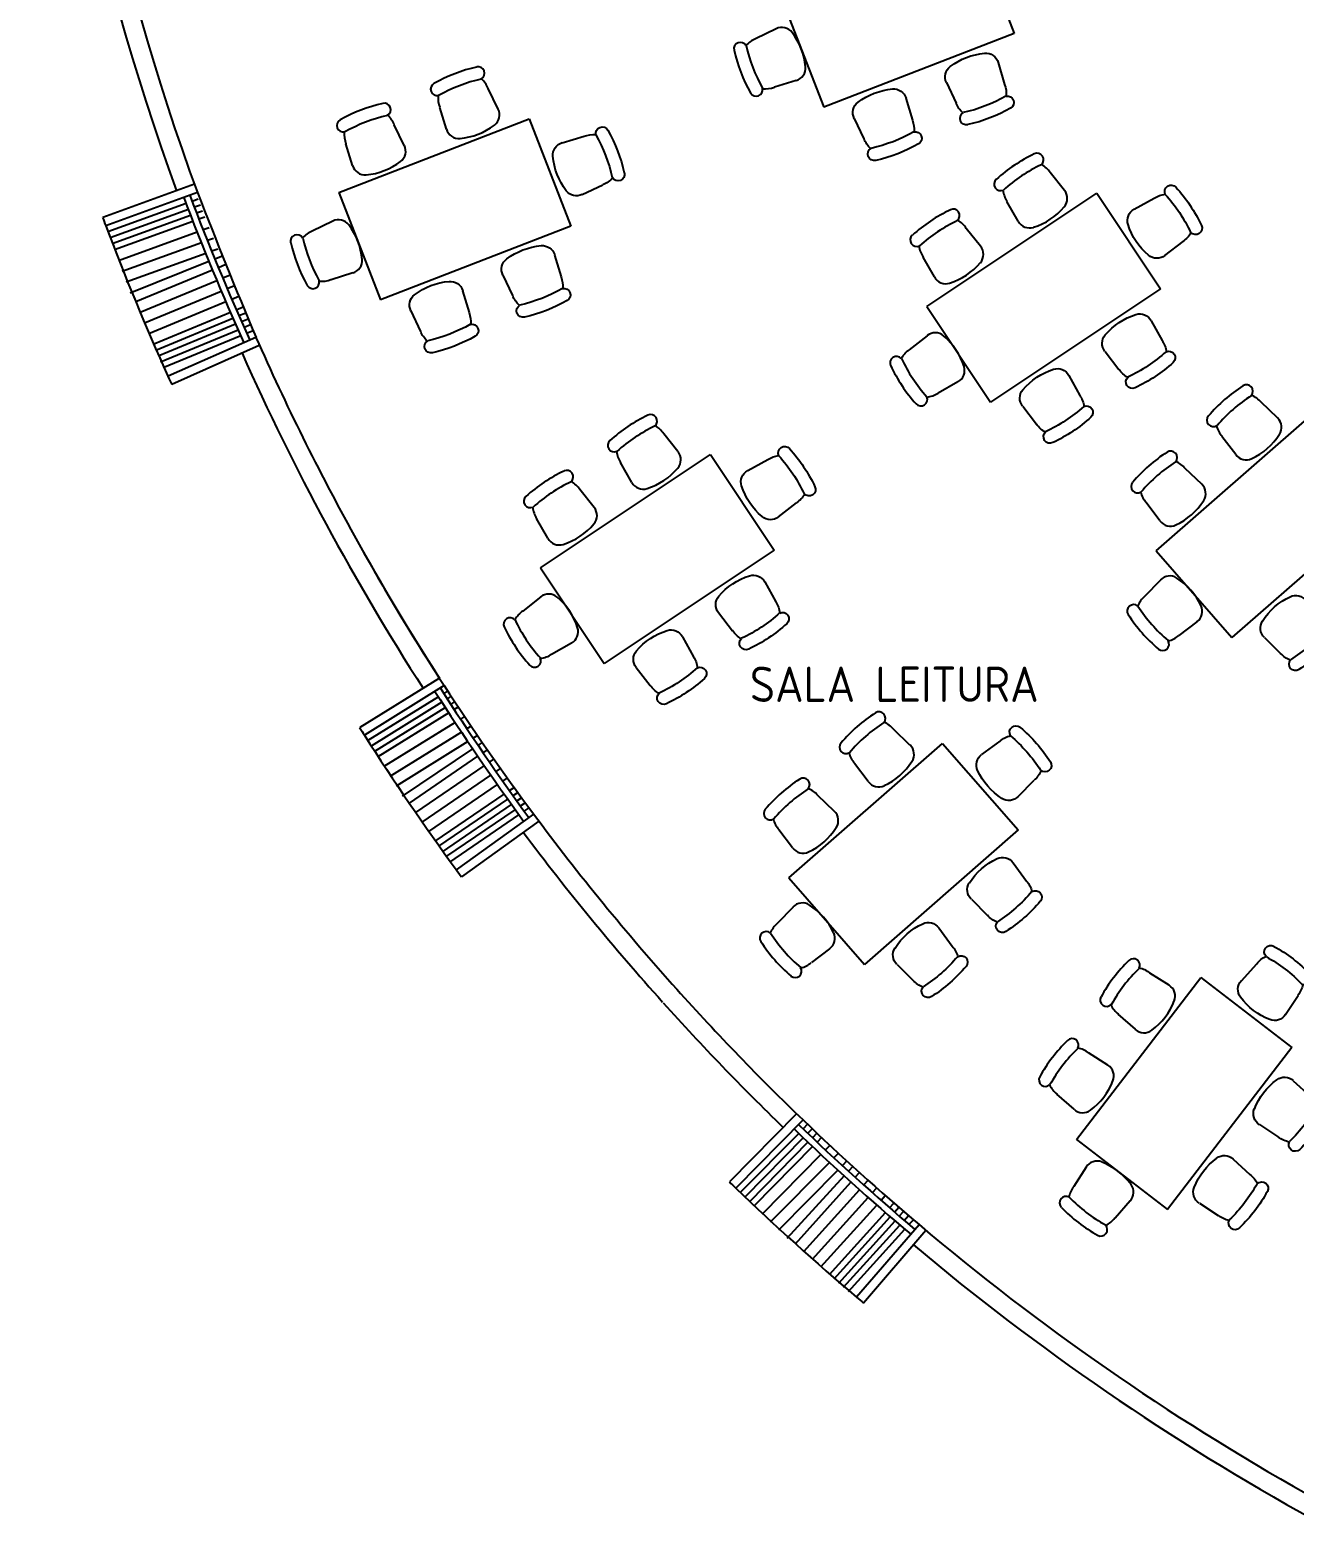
# Model space of a CAD drawing. Extents: x 115 to 1469, y 94 to 338.
# Drawn here: x 324.69 to 334.59, y 292.05 to 303.72 of the extents above; entities that cross this region are included whole.
import ezdxf

# ---------------------------------------------------------------- set-up
doc = ezdxf.new("R2010")
doc.units = 0
doc.layers.get('0').update_dxf_attribs({"linetype": 'CONTINUOUS'})
doc.layers.add('1', color=7, linetype='CONTINUOUS')
doc.layers.add('PAREDE', color=6, linetype='CONTINUOUS')
doc.styles.get("Standard").update_dxf_attribs({"font": 'ISOCP'})

# ---------------------------------------------------------------- blocks, each defined once
blk = doc.blocks.new('BBPSTG01')
for p, q in [((-0.127, 0.217), (-0.305, 0.202)), ((-0.127, -0.217), (-0.305, -0.205))]:
    blk.add_line(p, q)
for centre, radius, start, end in [((0.711, 0), 1.219, 171.5445, 188.4555), ((-0.445, 0.172), 0.0508, 8.4555, 171.5445), ((0.812, 0), 1.219, 171.5445, 188.4555), ((-0.305, -0.001), 0.203, 90, 116.2122), ((-0.118, 0.116), 0.102, 16.1087, 95), ((-0.521, 0), 0.521, 343.8913, 16.1087), ((-0.445, -0.172), 0.0508, 188.4555, 351.5445), ((-0.305, -0.001), 0.203, 243.618, 270), ((-0.118, -0.116), 0.102, 265, 343.8913)]:
    blk.add_arc(centre, radius, start, end)

msp = doc.modelspace()

# ---------------------------------------------------------------- linework, layer by layer
for p, q in [((332.076, 304.527), (332.401, 303.688)), ((330.584, 303.949), (330.909, 303.11)), ((332.401, 303.688), (330.909, 303.11)), ((327.11, 302.442), (328.602, 303.02)), ((328.602, 303.02), (328.928, 302.18)), ((327.11, 302.442), (327.436, 301.602)), ((331.717, 301.55), (333.048, 302.438)), ((333.048, 302.438), (333.547, 301.689)), ((328.928, 302.18), (327.436, 301.602)), ((333.547, 301.689), (332.216, 300.801)), ((331.717, 301.55), (332.216, 300.801)), ((333.514, 299.635), (334.718, 300.689)), ((328.69, 299.504), (330.021, 300.391)), ((330.021, 300.391), (330.52, 299.642)), ((335.311, 300.012), (334.107, 298.958)), ((330.52, 299.642), (329.189, 298.755)), ((333.514, 299.635), (334.107, 298.958)), ((328.69, 299.504), (329.189, 298.755)), ((330.636, 297.074), (331.84, 298.127)), ((331.84, 298.127), (332.432, 297.45)), ((332.432, 297.45), (331.229, 296.396)), ((330.636, 297.074), (331.229, 296.396)), ((332.888, 295.026), (333.862, 296.295)), ((333.862, 296.295), (334.576, 295.747)), ((334.576, 295.747), (333.602, 294.478)), ((332.888, 295.026), (333.602, 294.478))]:
    msp.add_line(p, q)
at = {"layer": '1', "color": 253}
for p, q in [((325.914, 302.356), (325.302, 302.134)), ((326.008, 302.39), (325.961, 302.373)), ((326.026, 302.344), (325.979, 302.327)), ((325.932, 302.31), (325.319, 302.087)), ((325.95, 302.263), (325.336, 302.04)), ((326.044, 302.297), (325.997, 302.28)), ((326.062, 302.25), (326.015, 302.233)), ((325.968, 302.216), (325.353, 301.993)), ((326.001, 302.132), (325.384, 301.908)), ((326.095, 302.167), (326.048, 302.15)), ((326.034, 302.049), (325.414, 301.824)), ((326.128, 302.083), (326.081, 302.066)), ((326.162, 301.999), (326.115, 301.982)), ((326.068, 301.965), (325.445, 301.739)), ((326.093, 301.903), (325.476, 301.655)), ((326.199, 301.945), (326.14, 301.921)), ((326.167, 301.856), (326.226, 301.88)), ((325.52, 301.588), (326.12, 301.837)), ((326.201, 301.773), (326.259, 301.797)), ((325.554, 301.505), (326.155, 301.753)), ((325.589, 301.422), (326.19, 301.67)), ((326.236, 301.69), (326.293, 301.713)), ((325.623, 301.339), (326.225, 301.588)), ((326.272, 301.607), (326.327, 301.63)), ((326.307, 301.524), (326.362, 301.547)), ((325.657, 301.255), (326.261, 301.505)), ((325.676, 301.209), (326.281, 301.459)), ((325.696, 301.163), (326.301, 301.414)), ((326.327, 301.478), (326.381, 301.501)), ((326.347, 301.433), (326.4, 301.454)), ((326.368, 301.387), (326.419, 301.408)), ((325.715, 301.117), (326.322, 301.368)), ((325.734, 301.071), (326.342, 301.322)), ((326.388, 301.341), (326.439, 301.362)), ((327.891, 298.493), (327.337, 298.15)), ((327.964, 298.539), (327.933, 298.52)), ((327.991, 298.497), (327.96, 298.477)), ((327.918, 298.451), (327.363, 298.107)), ((327.945, 298.409), (327.39, 298.065)), ((328.019, 298.455), (327.987, 298.435)), ((328.046, 298.413), (328.015, 298.394)), ((327.972, 298.367), (327.416, 298.022)), ((328.022, 298.292), (327.464, 297.946)), ((328.096, 298.338), (328.064, 298.318)), ((328.147, 298.264), (328.114, 298.243)), ((328.071, 298.217), (327.511, 297.869)), ((328.121, 298.142), (327.559, 297.793)), ((328.198, 298.189), (328.164, 298.168)), ((328.159, 298.086), (327.606, 297.716)), ((327.663, 297.66), (328.199, 298.027)), ((328.234, 298.136), (328.201, 298.114)), ((328.241, 298.055), (328.274, 298.078)), ((327.713, 297.586), (328.25, 297.953)), ((328.292, 297.981), (328.326, 298.004)), ((328.343, 297.907), (328.378, 297.931)), ((327.764, 297.512), (328.302, 297.879)), ((327.815, 297.437), (328.353, 297.805)), ((328.395, 297.833), (328.43, 297.857)), ((327.866, 297.363), (328.405, 297.731)), ((327.894, 297.322), (328.434, 297.691)), ((328.447, 297.76), (328.483, 297.784)), ((328.476, 297.719), (328.512, 297.744)), ((328.505, 297.678), (328.541, 297.703)), ((327.922, 297.28), (328.463, 297.65)), ((327.95, 297.239), (328.493, 297.609)), ((327.979, 297.198), (328.522, 297.569)), ((328.534, 297.638), (328.571, 297.663)), ((328.563, 297.597), (328.601, 297.623)), ((330.783, 295.145), (330.748, 295.109)), ((330.819, 295.11), (330.784, 295.075)), ((330.713, 295.074), (330.255, 294.61)), ((330.749, 295.039), (330.291, 294.575)), ((330.785, 295.005), (330.327, 294.539)), ((330.856, 295.076), (330.82, 295.04)), ((330.892, 295.041), (330.857, 295.006)), ((330.822, 294.97), (330.362, 294.504)), ((330.887, 294.909), (330.426, 294.441)), ((330.958, 294.98), (330.922, 294.944)), ((331.024, 294.919), (330.988, 294.883)), ((330.953, 294.847), (330.49, 294.378)), ((331.02, 294.786), (330.555, 294.315)), ((331.09, 294.858), (331.055, 294.822)), ((331.137, 294.814), (331.103, 294.778)), ((331.156, 294.73), (331.19, 294.767)), ((331.069, 294.741), (330.619, 294.252)), ((330.687, 294.21), (331.122, 294.693)), ((331.223, 294.67), (331.256, 294.707)), ((331.29, 294.61), (331.324, 294.647)), ((330.754, 294.15), (331.189, 294.633)), ((330.82, 294.09), (331.257, 294.573)), ((331.358, 294.55), (331.391, 294.587)), ((331.425, 294.491), (331.459, 294.528)), ((330.887, 294.029), (331.324, 294.513)), ((330.954, 293.969), (331.392, 294.454)), ((330.991, 293.936), (331.43, 294.421)), ((331.463, 294.458), (331.497, 294.495)), ((331.501, 294.426), (331.535, 294.463)), ((331.539, 294.393), (331.573, 294.43)), ((331.028, 293.902), (331.468, 294.388)), ((331.065, 293.869), (331.505, 294.356)), ((331.102, 293.835), (331.544, 294.323)), ((331.577, 294.361), (331.611, 294.398))]:
    msp.add_line(p, q, dxfattribs=at)
at = {"layer": 'PAREDE'}
for p, q in [((325.979, 302.508), (325.261, 302.247)), ((326.003, 302.442), (325.285, 302.181)), ((326.461, 301.308), (325.773, 301.003)), ((326.487, 301.243), (325.802, 300.939)), ((327.899, 298.639), (327.274, 298.252)), ((327.937, 298.581), (327.311, 298.192)), ((328.636, 297.575), (328.031, 297.139)), ((328.678, 297.519), (328.072, 297.083)), ((330.697, 295.228), (330.17, 294.694)), ((330.747, 295.179), (330.22, 294.645)), ((331.656, 294.359), (331.167, 293.79)), ((331.709, 294.314), (331.22, 293.745))]:
    msp.add_line(p, q, dxfattribs=at)
for centre, radius, start, end in [((344.14, 309.108), 19.473, 182.7599, 199.9721), ((344.14, 309.108), 19.323, 183.1985, 200.1797), ((344.068, 309.261), 20.073, 200.4523, 200.6521), ((344.14, 309.108), 19.323, 203.8073, 208.9425), ((344.14, 309.108), 19.473, 204.014, 212.7961), ((344.068, 309.261), 20.073, 204.2933, 204.4931), ((344.14, 309.108), 19.323, 208.9425, 212.8037), ((344.14, 309.108), 19.323, 209.3873, 213.0113), ((344.238, 308.982), 20.073, 212.3136, 212.5134), ((344.14, 309.108), 19.323, 216.643, 221.9038), ((344.14, 309.108), 19.473, 216.8422, 221.9038), ((344.238, 308.982), 20.073, 216.1546, 216.3544), ((344.14, 309.108), 19.323, 221.9038, 226.1226), ((344.14, 309.108), 19.473, 221.929, 225.911), ((344.14, 309.108), 20.073, 225.8958, 226.0956), ((344.14, 309.108), 19.323, 229.752, 240.7123), ((344.14, 309.108), 19.473, 229.9548, 241.1462), ((344.14, 309.108), 20.073, 229.7368, 229.9366)]:
    msp.add_arc(centre, radius, start, end, dxfattribs=at)
at = {"layer": 'PAREDE', "color": 3}
for centre, radius, start, end in [((344.068, 309.261), 19.423, 200.6754, 204.3064), ((344.068, 309.261), 19.373, 200.6773, 204.3074), ((344.238, 308.982), 19.423, 212.5367, 216.1677), ((344.238, 308.982), 19.373, 212.5386, 216.1687), ((344.14, 309.108), 19.373, 226.1207, 229.7509), ((344.14, 309.108), 19.423, 226.1189, 229.7499)]:
    msp.add_arc(centre, radius, start, end, dxfattribs=at)
at = {"layer": 'PAREDE', "color": 1}
for centre, radius, start, end in [((366.052, 317.958), 42.949, 201.1783, 202.8113), ((344.068, 309.261), 20.073, 200.6521, 204.2933), ((344.14, 309.108), 19.323, 213.0113, 216.643), ((344.238, 308.982), 20.073, 212.5134, 216.1546), ((344.14, 309.108), 19.323, 226.1226, 229.752), ((344.14, 309.108), 20.073, 226.0956, 229.7368)]:
    msp.add_arc(centre, radius, start, end, dxfattribs=at)

# ---------------------------------------------------------------- block references
for p, rotation in [((330.733, 303.568), 21.17968985709292), ((328.202, 302.899), 291.1796898570933), ((327.467, 302.614), 291.1796898570933), ((332.684, 302.233), 303.6798945555071), ((332.027, 301.796), 303.6798945555071), ((327.26, 302.061), 21.17968985709292), ((331.945, 301.211), 33.67989455550713), ((334.384, 300.438), 311.2016094116581), ((329.657, 300.187), 303.6798945555071), ((333.79, 299.919), 311.2016094116581), ((329, 299.75), 303.6798945555071), ((333.785, 299.328), 41.20160941165788), ((328.918, 299.165), 33.67989455550713), ((331.505, 297.877), 311.2016094116581), ((330.912, 297.358), 311.2016094116581), ((330.907, 296.767), 41.20160941165788), ((333.583, 295.984), 322.4854789989815), ((333.103, 295.358), 322.4854789989815), ((333.214, 294.778), 52.48547899898182)]:
    msp.add_blockref('BBPSTG01', p, dxfattribs=dict(rotation=rotation))
at = {"xscale": -1}
for p, rotation in [((332.027, 303.5), 291.1796898570933), ((331.305, 303.22), 291.1796898570933), ((328.821, 302.584), 21.17968985709287), ((333.356, 302.06), 33.67989455550713), ((328.553, 301.993), 291.1796898570933), ((327.832, 301.713), 291.1796898570933), ((333.223, 301.424), 303.6798945555071), ((332.578, 300.995), 303.6798945555071), ((330.329, 300.013), 33.67989455550713), ((330.196, 299.378), 303.6798945555071), ((334.441, 299.197), 311.2016094116581), ((329.551, 298.949), 303.6798945555071), ((332.194, 297.793), 41.20160941165791), ((332.145, 297.146), 311.2016094116581), ((331.563, 296.636), 311.2016094116581), ((334.276, 296.037), 52.4854789989818), ((334.354, 295.392), 322.4854789989815), ((333.883, 294.778), 322.4854789989815)]:
    msp.add_blockref('BBPSTG01', p, dxfattribs=dict(at, rotation=rotation))

# ---------------------------------------------------------------- texts
at = {"insert": (330.331, 298.73), "char_height": 0.27728, "width": 4.0416, "attachment_point": 1}
msp.add_mtext('SALA LEITURA', dxfattribs=at)

doc.saveas('drawing.dxf')
